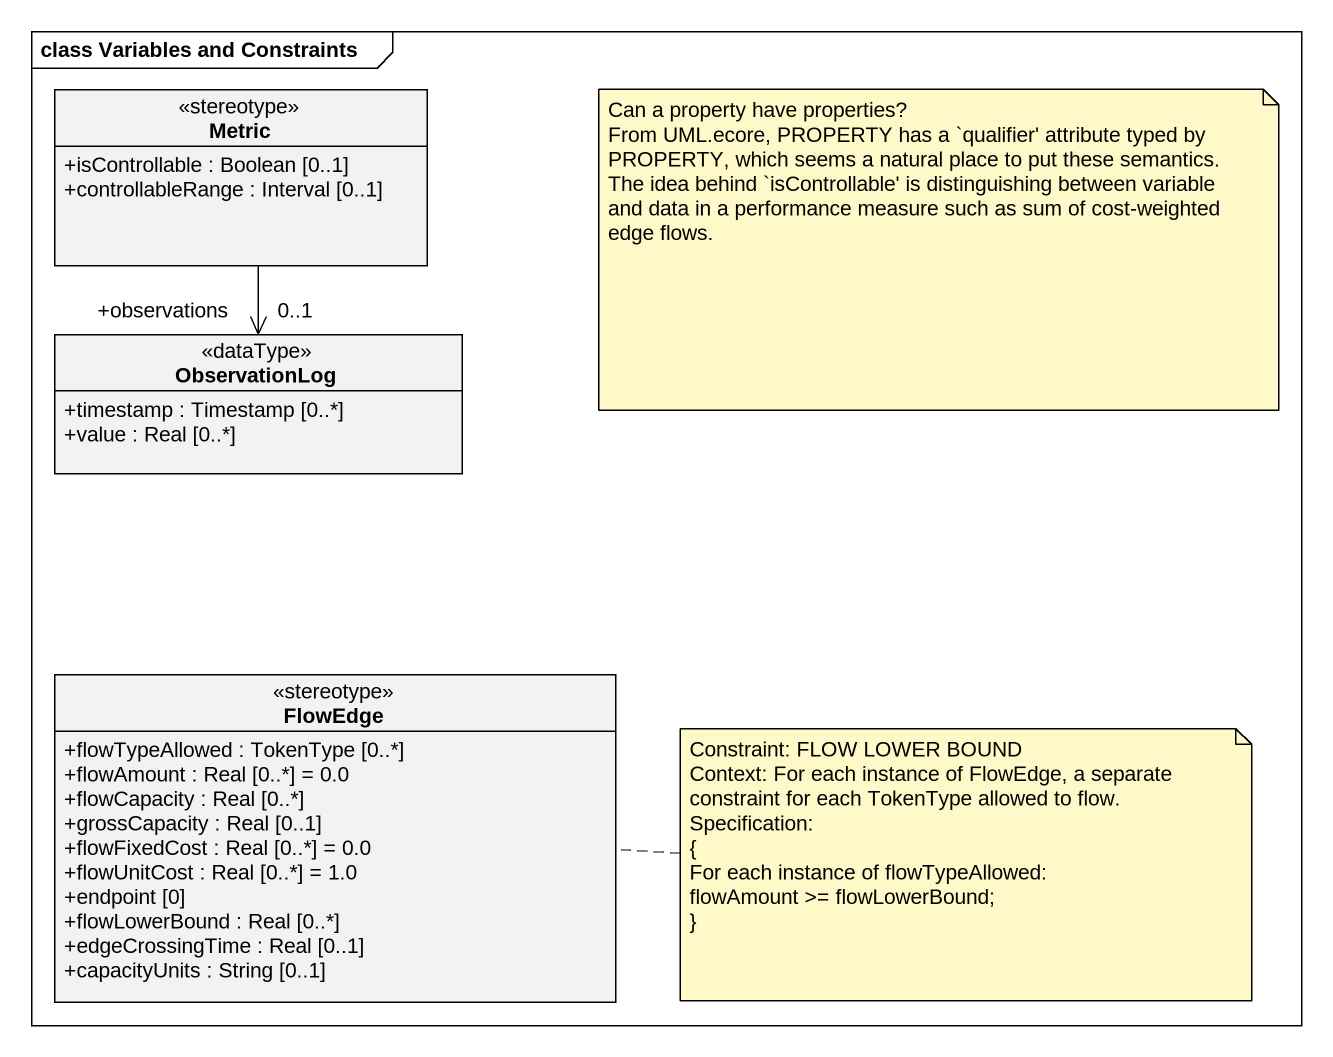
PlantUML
@startuml
mainframe class Variables and Constraints
hide circle
hide empty members
skinparam classAttributeIconSize 0
class Metric <<stereotype>> {
  +isControllable : Boolean [0..1]
  +controllableRange : Interval [0..1]
}
class ObservationLog <<dataType>> {
  +timestamp : Timestamp [0..*]
  +value : Real [0..*]
}
class FlowEdge <<stereotype>> {
  +flowTypeAllowed : TokenType [0..*]
  +flowAmount : Real [0..*] = 0.0
  +flowCapacity : Real [0..*]
  +grossCapacity : Real [0..1]
  +flowFixedCost : Real [0..*] = 0.0
  +flowUnitCost : Real [0..*] = 1.0
  +endpoint [0]
  +flowLowerBound : Real [0..*]
  +edgeCrossingTime : Real [0..1]
  +capacityUnits : String [0..1]
}
ObservationLog "+observations\n0..1" <-up- Metric
note as N1
  Can a property have properties?
  From UML.ecore, PROPERTY has a `qualifier' attribute typed by PROPERTY, which seems a natural place to put these semantics.
  The idea behind `isControllable' is distinguishing between variable and data in a performance measure such as sum of cost-weighted edge flows.
end note
note right of FlowEdge
  Constraint: FLOW LOWER BOUND
  Context: For each instance of FlowEdge, a separate constraint for each TokenType allowed to flow.
  Specification:
  {
  For each instance of flowTypeAllowed:
  flowAmount >= flowLowerBound;
  ~}
end note
@enduml
